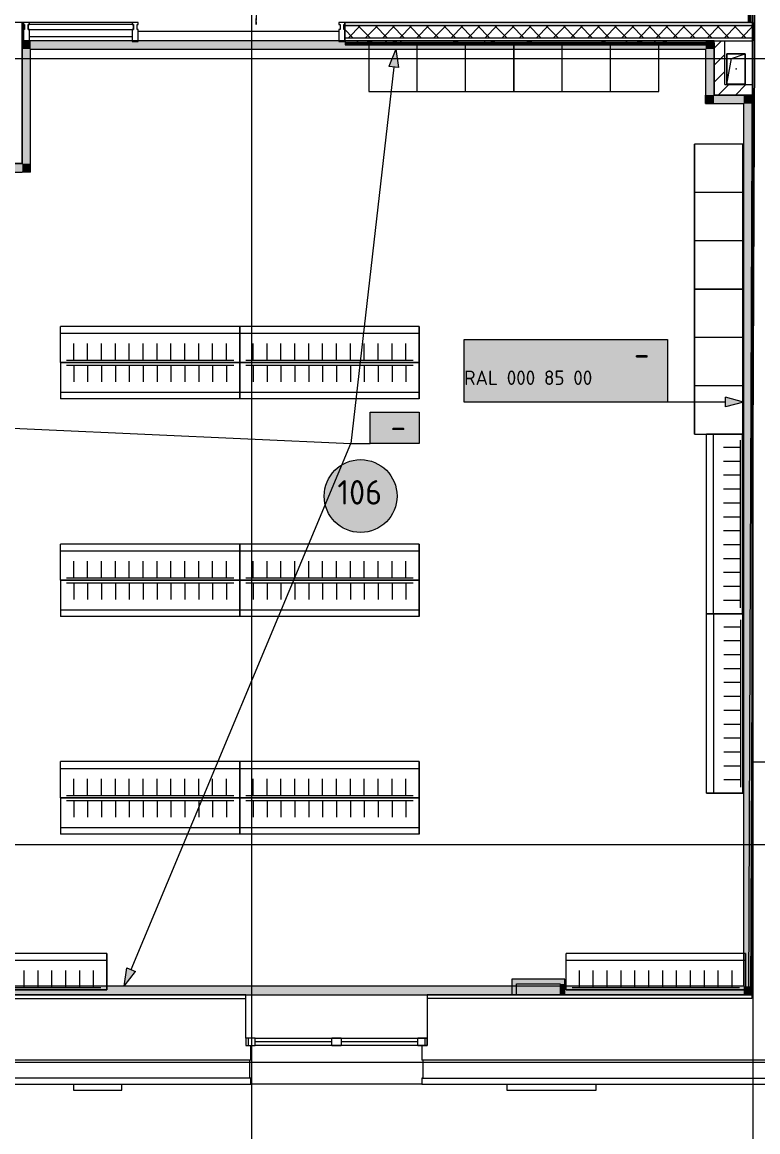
# Model space of a CAD drawing. Header units: millimetres. Extents: x -546 to 1681, y -650 to 1730.
# Drawn here: x 314.7 to 375.6, y 282.1 to 373.9 of the extents above; entities that cross this region are included whole.
import ezdxf

# ---------------------------------------------------------------- set-up
doc = ezdxf.new("R2010")
doc.units = ezdxf.units.MM

msp = doc.modelspace()

# ---------------------------------------------------------------- hatches: boundary and pattern name
h = msp.add_hatch(color=7)
h.dxf.hatch_style = 2
h.paths.add_polyline_path([(314.672, 373.841), (314.776, 373.841), (314.776, 373.591), (314.672, 373.591)])
h = msp.add_hatch(color=7)
h.dxf.hatch_style = 2
h.paths.add_polyline_path([(341.377, 373.591), (341.377, 373.841), (375.102, 373.841), (375.101, 373.592)])
at = {"true_color": 0xf1d696}
h = msp.add_hatch(color=41, dxfattribs=at)
h.dxf.hatch_style = 2
h.paths.add_polyline_path([(315.372, 371.641), (314.672, 371.641), (314.672, 372.341)])
h = msp.add_hatch(color=41, dxfattribs=at)
h.dxf.hatch_style = 2
h.paths.add_polyline_path([(315.372, 372.341), (315.372, 371.641), (314.672, 372.341)])
h = msp.add_hatch(color=41, dxfattribs=at)
h.dxf.hatch_style = 2
h.paths.add_polyline_path([(315.372, 371.641), (315.372, 372.341), (371.228, 372.341), (371.228, 371.641)])
h = msp.add_hatch(color=7)
h.dxf.hatch_style = 2
h.paths.add_polyline_path([(343.301, 372.339), (343.237, 372.313), (343.211, 372.249), (343.237, 372.186), (343.301, 372.159), (343.364, 372.186), (343.391, 372.249), (343.364, 372.313)])
h = msp.add_hatch(color=7)
h.dxf.hatch_style = 2
h.paths.add_polyline_path([(344.776, 372.373), (344.712, 372.347), (344.686, 372.283), (344.712, 372.22), (344.776, 372.193), (344.839, 372.22), (344.866, 372.283), (344.839, 372.347)])
h = msp.add_hatch(color=7)
h.dxf.hatch_style = 2
h.paths.add_polyline_path([(344.776, 372.373), (344.712, 372.347), (344.686, 372.283), (344.712, 372.22), (344.776, 372.193), (344.839, 372.22), (344.866, 372.283), (344.839, 372.347)])
h = msp.add_hatch(color=7)
h.dxf.hatch_style = 2
h.paths.add_polyline_path([(345.924, 372.148), (345.977, 372.105), (346.046, 372.112), (346.089, 372.166), (346.082, 372.234), (346.076, 372.245), (346.022, 372.289), (345.953, 372.281), (345.91, 372.228), (345.918, 372.159)])
h = msp.add_hatch(color=7)
h.dxf.hatch_style = 2
h.paths.add_polyline_path([(350.413, 372.339), (350.349, 372.313), (350.323, 372.249), (350.349, 372.186), (350.413, 372.159), (350.476, 372.186), (350.503, 372.249), (350.476, 372.313)])
h = msp.add_hatch(color=7)
h.dxf.hatch_style = 2
h.paths.add_polyline_path([(350.413, 372.339), (350.349, 372.313), (350.323, 372.249), (350.349, 372.186), (350.413, 372.159), (350.476, 372.186), (350.503, 372.249), (350.476, 372.313)])
h = msp.add_hatch(color=7)
h.dxf.hatch_style = 2
h.paths.add_polyline_path([(356.509, 372.339), (356.445, 372.313), (356.419, 372.249), (356.445, 372.186), (356.509, 372.159), (356.572, 372.186), (356.599, 372.249), (356.572, 372.313)])
h = msp.add_hatch(color=7)
h.dxf.hatch_style = 2
h.paths.add_polyline_path([(365.653, 372.339), (365.589, 372.313), (365.563, 372.249), (365.589, 372.186), (365.653, 372.159), (365.716, 372.186), (365.743, 372.249), (365.716, 372.313)])
h = msp.add_hatch(color=41, dxfattribs=at)
h.dxf.hatch_style = 2
h.paths.add_polyline_path([(371.228, 371.641), (371.228, 372.341), (371.928, 372.341)])
h = msp.add_hatch(color=41, dxfattribs=at)
h.dxf.hatch_style = 2
h.paths.add_polyline_path([(371.228, 371.641), (371.928, 372.341), (371.928, 371.641)])
h = msp.add_hatch(color=41, dxfattribs=at)
h.dxf.hatch_style = 2
h.paths.add_polyline_path([(315.372, 362.171), (314.672, 362.171), (314.672, 371.641), (315.372, 371.641)])
at = {"true_color": 0x0077b0}
h = msp.add_hatch(color=144, dxfattribs=at)
h.dxf.hatch_style = 2
h.paths.add_polyline_path([(345.583, 371.641), (345.812, 370.113), (345.017, 370.203)])
at = {"true_color": 0xf1d696}
h = msp.add_hatch(color=41, dxfattribs=at)
h.dxf.hatch_style = 2
h.paths.add_polyline_path([(371.228, 371.641), (371.928, 371.641), (371.928, 367.841), (371.228, 367.841)])
h = msp.add_hatch(color=41, dxfattribs=at)
h.dxf.hatch_style = 2
h.paths.add_polyline_path([(371.928, 367.841), (371.228, 367.141), (371.228, 367.841)])
h = msp.add_hatch(color=41, dxfattribs=at)
h.dxf.hatch_style = 2
h.paths.add_polyline_path([(371.928, 367.841), (371.928, 367.141), (371.228, 367.141)])
h = msp.add_hatch(color=41, dxfattribs=at)
h.dxf.hatch_style = 2
h.paths.add_polyline_path([(371.928, 367.141), (371.928, 367.841), (374.378, 367.841), (374.378, 367.141)])
at = {"true_color": 0xaaaaaa}
h = msp.add_hatch(color=253, dxfattribs=at)
h.dxf.hatch_style = 2
h.paths.add_polyline_path([(374.378, 367.141), (374.378, 367.841), (375.078, 367.841)])
h = msp.add_hatch(color=253, dxfattribs=at)
h.dxf.hatch_style = 2
h.paths.add_polyline_path([(374.378, 367.141), (375.078, 367.841), (375.078, 367.141)])
h = msp.add_hatch(color=253, dxfattribs=at)
h.dxf.hatch_style = 2
h.paths.add_polyline_path([(374.378, 367.141), (375.078, 367.141), (375.078, 294.132), (374.378, 294.132)])
at = {"true_color": 0xf1d696}
h = msp.add_hatch(color=41, dxfattribs=at)
h.dxf.hatch_style = 2
h.paths.add_polyline_path([(306.146, 361.472), (306.142, 362.172), (314.672, 362.171), (314.672, 361.471)])
h = msp.add_hatch(color=41, dxfattribs=at)
h.dxf.hatch_style = 2
h.paths.add_polyline_path([(314.672, 362.171), (315.372, 361.471), (314.672, 361.471)])
h = msp.add_hatch(color=41, dxfattribs=at)
h.dxf.hatch_style = 2
h.paths.add_polyline_path([(315.372, 362.171), (315.372, 361.471), (314.672, 362.171)])
at = {"true_color": 0xffffff}
h = msp.add_hatch(color=7, dxfattribs=at)
h.dxf.hatch_style = 2
h.paths.add_polyline_path([(351.247, 347.628), (368.069, 347.628), (368.069, 342.452), (351.247, 342.452)])
at = {"true_color": 0x0077b0}
h = msp.add_hatch(color=144, dxfattribs=at)
h.paths.add_polyline_path([(364.833, 346.234), (364.833, 347.041), (364.804, 347.197), (364.715, 347.328), (364.586, 347.415), (364.43, 347.444), (364.273, 347.415), (364.142, 347.328), (364.055, 347.197), (364.026, 347.041), (364.026, 346.234), (364.055, 346.077), (364.142, 345.949), (364.273, 345.86), (364.43, 345.83), (364.586, 345.86), (364.715, 345.949), (364.804, 346.077)])
h.paths.add_polyline_path([(365.034, 346.234), (365.023, 346.113), (364.989, 346.001), (364.934, 345.898), (364.856, 345.804), (364.764, 345.727), (364.662, 345.672), (364.551, 345.64), (364.43, 345.629), (364.308, 345.64), (364.196, 345.672), (364.094, 345.727), (364.001, 345.804), (363.923, 345.898), (363.868, 346.001), (363.835, 346.113), (363.824, 346.234), (363.824, 347.041), (363.835, 347.162), (363.868, 347.274), (363.923, 347.376), (364.001, 347.469), (364.094, 347.547), (364.196, 347.603), (364.308, 347.636), (364.43, 347.647), (364.551, 347.636), (364.663, 347.603), (364.766, 347.548), (364.859, 347.472), (364.935, 347.379), (364.99, 347.275), (365.023, 347.163), (365.034, 347.041)])
h = msp.add_hatch(color=144, dxfattribs=at)
h.dxf.hatch_style = 2
h.paths.add_polyline_path([(367.646, 347.45), (367.062, 347.45), (367.062, 347.337), (367.037, 347.263), (366.966, 347.238), (366.887, 347.263), (366.861, 347.34), (366.864, 347.552), (366.89, 347.628), (366.966, 347.653), (367.773, 347.653), (367.847, 347.628), (367.875, 347.554), (367.869, 347.529), (367.466, 345.711), (367.433, 345.653), (367.369, 345.632), (367.293, 345.658), (367.268, 345.734), (367.268, 345.756)])
h = msp.add_hatch(color=144, dxfattribs=at)
h.dxf.hatch_style = 2
h.paths.add_polyline_path([(366.347, 346.132), (365.54, 346.132), (365.464, 346.157), (365.439, 346.234), (365.464, 346.31), (365.54, 346.335), (366.347, 346.335), (366.423, 346.31), (366.448, 346.234), (366.423, 346.157)])
h = msp.add_hatch(color=144, dxfattribs=at)
h.dxf.hatch_style = 2
h.paths.add_polyline_path([(374.378, 342.434), (372.882, 342.047), (372.889, 342.846)])
at = {"true_color": 0xffffff}
h = msp.add_hatch(color=7, dxfattribs=at)
h.dxf.hatch_style = 2
h.paths.add_polyline_path([(343.475, 341.627), (347.515, 341.627), (347.515, 339.039), (343.475, 339.039)])
h = msp.add_hatch(color=7, dxfattribs=at)
h.dxf.hatch_style = 2
h.paths.add_polyline_path([(343.475, 341.627), (347.515, 341.627), (347.515, 339.039), (343.475, 339.039)])
h = msp.add_hatch(color=7, dxfattribs=at)
h.dxf.hatch_style = 2
h.paths.add_polyline_path([(343.475, 341.627), (347.515, 341.627), (347.515, 339.039), (343.475, 339.039)])
at = {"true_color": 0x0077b0}
h = msp.add_hatch(color=144, dxfattribs=at)
h.paths.add_polyline_path([(344.685, 340.233), (344.685, 341.04), (344.655, 341.196), (344.566, 341.328), (344.438, 341.414), (344.281, 341.443), (344.125, 341.414), (343.994, 341.328), (343.906, 341.196), (343.878, 341.04), (343.878, 340.233), (343.906, 340.076), (343.994, 339.948), (344.125, 339.859), (344.281, 339.829), (344.438, 339.859), (344.566, 339.948), (344.655, 340.076)])
h.paths.add_polyline_path([(344.885, 340.233), (344.874, 340.112), (344.841, 340), (344.785, 339.897), (344.707, 339.803), (344.616, 339.726), (344.514, 339.672), (344.402, 339.639), (344.281, 339.629), (344.16, 339.639), (344.048, 339.672), (343.946, 339.726), (343.852, 339.803), (343.775, 339.897), (343.719, 340), (343.686, 340.112), (343.675, 340.233), (343.675, 341.04), (343.686, 341.162), (343.719, 341.273), (343.775, 341.375), (343.852, 341.469), (343.946, 341.546), (344.048, 341.602), (344.16, 341.636), (344.281, 341.647), (344.402, 341.636), (344.514, 341.602), (344.617, 341.548), (344.711, 341.471), (344.787, 341.378), (344.841, 341.275), (344.874, 341.162), (344.885, 341.04)])
h = msp.add_hatch(color=144, dxfattribs=at)
h.paths.add_polyline_path([(344.685, 340.233), (344.685, 341.04), (344.655, 341.196), (344.566, 341.328), (344.438, 341.414), (344.281, 341.443), (344.125, 341.414), (343.994, 341.328), (343.906, 341.196), (343.878, 341.04), (343.878, 340.233), (343.906, 340.076), (343.994, 339.948), (344.125, 339.859), (344.281, 339.829), (344.438, 339.859), (344.566, 339.948), (344.655, 340.076)])
h.paths.add_polyline_path([(344.885, 340.233), (344.874, 340.112), (344.841, 340), (344.785, 339.897), (344.707, 339.803), (344.616, 339.726), (344.514, 339.672), (344.402, 339.639), (344.281, 339.629), (344.16, 339.639), (344.048, 339.672), (343.946, 339.726), (343.852, 339.803), (343.775, 339.897), (343.719, 340), (343.686, 340.112), (343.675, 340.233), (343.675, 341.04), (343.686, 341.162), (343.719, 341.273), (343.775, 341.375), (343.852, 341.469), (343.946, 341.546), (344.048, 341.602), (344.16, 341.636), (344.281, 341.647), (344.402, 341.636), (344.514, 341.602), (344.617, 341.548), (344.711, 341.471), (344.787, 341.378), (344.841, 341.275), (344.874, 341.162), (344.885, 341.04)])
h = msp.add_hatch(color=144, dxfattribs=at)
h.paths.add_polyline_path([(344.685, 340.233), (344.685, 341.04), (344.655, 341.196), (344.566, 341.328), (344.438, 341.414), (344.281, 341.443), (344.125, 341.414), (343.994, 341.328), (343.906, 341.196), (343.878, 341.04), (343.878, 340.233), (343.906, 340.076), (343.994, 339.948), (344.125, 339.859), (344.281, 339.829), (344.438, 339.859), (344.566, 339.948), (344.655, 340.076)])
h.paths.add_polyline_path([(344.885, 340.233), (344.874, 340.112), (344.841, 340), (344.785, 339.897), (344.707, 339.803), (344.616, 339.726), (344.514, 339.672), (344.402, 339.639), (344.281, 339.629), (344.16, 339.639), (344.048, 339.672), (343.946, 339.726), (343.852, 339.803), (343.775, 339.897), (343.719, 340), (343.686, 340.112), (343.675, 340.233), (343.675, 341.04), (343.686, 341.162), (343.719, 341.273), (343.775, 341.375), (343.852, 341.469), (343.946, 341.546), (344.048, 341.602), (344.16, 341.636), (344.281, 341.647), (344.402, 341.636), (344.514, 341.602), (344.617, 341.548), (344.711, 341.471), (344.787, 341.378), (344.841, 341.275), (344.874, 341.162), (344.885, 341.04)])
h = msp.add_hatch(color=144, dxfattribs=at)
h.dxf.hatch_style = 2
h.paths.add_polyline_path([(347.108, 341.302), (346.876, 341.071), (346.806, 341.04), (346.73, 341.065), (346.704, 341.141), (346.733, 341.212), (347.128, 341.607), (347.169, 341.636), (347.209, 341.647), (347.286, 341.621), (347.311, 341.545), (347.311, 339.727), (347.286, 339.653), (347.209, 339.629), (347.133, 339.653), (347.108, 339.727)])
h = msp.add_hatch(color=144, dxfattribs=at)
h.dxf.hatch_style = 2
h.paths.add_polyline_path([(347.108, 341.302), (346.876, 341.071), (346.806, 341.04), (346.73, 341.065), (346.704, 341.141), (346.733, 341.212), (347.128, 341.607), (347.169, 341.636), (347.209, 341.647), (347.286, 341.621), (347.311, 341.545), (347.311, 339.727), (347.286, 339.653), (347.209, 339.629), (347.133, 339.653), (347.108, 339.727)])
h = msp.add_hatch(color=144, dxfattribs=at)
h.dxf.hatch_style = 2
h.paths.add_polyline_path([(347.108, 341.302), (346.876, 341.071), (346.806, 341.04), (346.73, 341.065), (346.704, 341.141), (346.733, 341.212), (347.128, 341.607), (347.169, 341.636), (347.209, 341.647), (347.286, 341.621), (347.311, 341.545), (347.311, 339.727), (347.286, 339.653), (347.209, 339.629), (347.133, 339.653), (347.108, 339.727)])
h = msp.add_hatch(color=144, dxfattribs=at)
h.dxf.hatch_style = 2
h.paths.add_polyline_path([(346.198, 340.131), (345.391, 340.131), (345.315, 340.156), (345.29, 340.233), (345.315, 340.309), (345.391, 340.334), (346.198, 340.334), (346.275, 340.309), (346.3, 340.233), (346.275, 340.156)])
h = msp.add_hatch(color=144, dxfattribs=at)
h.dxf.hatch_style = 2
h.paths.add_polyline_path([(346.198, 340.131), (345.391, 340.131), (345.315, 340.156), (345.29, 340.233), (345.315, 340.309), (345.391, 340.334), (346.198, 340.334), (346.275, 340.309), (346.3, 340.233), (346.275, 340.156)])
h = msp.add_hatch(color=144, dxfattribs=at)
h.dxf.hatch_style = 2
h.paths.add_polyline_path([(346.198, 340.131), (345.391, 340.131), (345.315, 340.156), (345.29, 340.233), (345.315, 340.309), (345.391, 340.334), (346.198, 340.334), (346.275, 340.309), (346.3, 340.233), (346.275, 340.156)])
at = {"true_color": 0xffffff}
h = msp.add_hatch(color=7, dxfattribs=at)
edge = h.paths.add_edge_path()
edge.add_arc((342.68, 334.681), 3.012, 0, 360)
at = {"true_color": 0x0077b0}
h = msp.add_hatch(color=144, dxfattribs=at)
h.dxf.hatch_style = 2
h.paths.add_polyline_path([(323.117, 294.132), (323.323, 295.664), (324.061, 295.356)])
h = msp.add_hatch(color=7)
h.dxf.hatch_style = 2
h.paths.add_polyline_path([(355.191, 294.732), (355.591, 294.732), (355.591, 293.432), (355.191, 293.432)])
h = msp.add_hatch(color=7)
h.dxf.hatch_style = 2
h.paths.add_polyline_path([(355.591, 294.732), (359.591, 294.732), (359.591, 294.332), (355.591, 294.332)])
at = {"true_color": 0xf1d696}
h = msp.add_hatch(color=41, dxfattribs=at)
h.dxf.hatch_style = 2
h.paths.add_polyline_path([(374.378, 294.132), (374.378, 293.432), (306.469, 293.432), (306.466, 294.132)])
h = msp.add_hatch(color=7)
h.dxf.hatch_style = 2
h.paths.add_polyline_path([(359.191, 294.332), (359.591, 294.332), (359.591, 293.432), (359.191, 293.432)])
h = msp.add_hatch(color=41, dxfattribs=at)
h.dxf.hatch_style = 2
h.paths.add_polyline_path([(374.378, 294.132), (375.078, 294.132), (375.078, 293.432)])
h = msp.add_hatch(color=41, dxfattribs=at)
h.dxf.hatch_style = 2
h.paths.add_polyline_path([(374.378, 293.432), (374.378, 294.132), (375.078, 293.432)])

# ---------------------------------------------------------------- linework, layer by layer
at = {"color": 7, "lineweight": 0}
for points in [[(333.673, 197.821), (333.673, 730.152)], [(375.173, 197.821), (375.173, 501.492)], [(334.027, 373.671), (334.061, 374.362), (334.164, 375.032), (334.33, 375.679), (334.557, 376.299), (334.841, 376.889), (335.179, 377.445), (335.568, 377.965), (336.004, 378.444), (336.483, 378.88), (337.002, 379.269), (337.559, 379.607), (338.149, 379.891), (338.769, 380.118), (339.416, 380.284), (340.086, 380.387), (340.777, 380.421), (340.977, 380.418)], [(374.772, 378.828), (374.752, 373.841)], [(375.121, 378.478), (374.782, 293.433)], [(374.882, 378.718), (374.862, 373.841)], [(374.971, 378.628), (374.952, 373.841)], [(375.059, 312.704), (375.32, 378.29)], [(304.988, 373.871), (314.672, 373.871)], [(314.672, 373.841), (304.991, 373.841)], [(314.672, 373.871), (314.672, 373.841)], [(314.672, 362.171), (314.672, 373.841)], [(314.776, 373.841), (314.672, 373.841)], [(314.672, 373.591), (314.776, 373.591)], [(315.276, 373.841), (314.776, 373.841)], [(314.776, 373.841), (314.776, 373.671)], [(314.776, 372.341), (314.776, 373.841)], [(314.776, 373.671), (314.876, 373.671)], [(314.876, 373.671), (314.876, 373.271)], [(323.876, 373.671), (315.176, 373.671)], [(315.176, 373.671), (315.176, 373.271)], [(315.176, 373.671), (315.276, 373.671)], [(315.176, 373.271), (315.176, 373.671)], [(323.776, 373.841), (315.276, 373.841)], [(315.276, 373.671), (315.276, 373.841)], [(324.276, 373.841), (323.776, 373.841)], [(323.776, 373.841), (323.776, 373.671)], [(323.776, 373.671), (323.876, 373.671)], [(323.876, 373.271), (323.876, 373.671)], [(323.876, 373.671), (323.876, 373.271)], [(324.176, 373.271), (324.176, 373.671)], [(324.176, 373.671), (324.276, 373.671)], [(324.276, 373.671), (324.276, 373.841)], [(334.014, 374.178), (334.027, 373.671)], [(341.377, 373.841), (340.877, 373.841)], [(340.877, 373.841), (340.877, 373.671)], [(340.877, 373.671), (340.977, 373.671)], [(340.977, 373.671), (340.977, 373.271)], [(341.277, 373.271), (341.277, 373.671)], [(341.277, 373.671), (341.377, 373.671)], [(341.377, 373.671), (341.377, 373.841)], [(375.202, 373.841), (341.377, 373.841)], [(341.377, 373.841), (341.377, 372.341)], [(341.377, 373.591), (375.202, 373.591)], [(375.202, 372.341), (375.202, 373.841)], [(314.876, 373.271), (314.776, 373.271)], [(314.776, 373.271), (314.776, 372.271)], [(315.176, 373.271), (323.876, 373.271)], [(315.276, 373.271), (315.176, 373.271)], [(315.276, 372.271), (315.276, 373.271)], [(323.776, 372.671), (315.276, 372.671)], [(323.876, 373.271), (323.776, 373.271)], [(323.776, 373.271), (323.776, 372.271)], [(324.276, 373.271), (324.176, 373.271)], [(324.276, 372.271), (324.276, 373.271)], [(340.877, 373.091), (324.276, 373.091)], [(340.977, 373.271), (340.877, 373.271)], [(340.877, 373.271), (340.877, 372.271)], [(341.377, 373.271), (341.277, 373.271)], [(341.377, 372.271), (341.377, 373.271)], [(314.672, 372.591), (314.776, 372.591)], [(314.672, 372.341), (314.776, 372.341)], [(314.672, 372.341), (314.672, 371.641)], [(371.228, 372.341), (314.672, 372.341)], [(314.776, 372.271), (315.276, 372.271)], [(323.776, 372.271), (324.276, 372.271)], [(340.877, 372.271), (341.377, 372.271)], [(341.377, 372.591), (375.202, 372.591)], [(341.377, 372.341), (341.403, 372.341)], [(341.403, 372.341), (371.818, 372.341)], [(341.403, 372.341), (341.403, 371.991)], [(341.403, 372.191), (371.928, 372.191)], [(341.403, 372.101), (371.928, 372.101)], [(341.403, 371.991), (371.928, 371.991)], [(342.483, 372.191), (342.399, 372.338)], [(343.301, 372.249), (343.637, 372.249)], [(344.776, 372.283), (344.745, 372.338)], [(345.333, 372.249), (345.669, 372.249)], [(350.413, 372.249), (350.749, 372.249)], [(350.695, 372.191), (350.61, 372.339)], [(352.953, 372.29), (352.896, 372.191)], [(353.461, 372.249), (353.797, 372.249)], [(356.501, 372.339), (356.441, 372.236)], [(356.561, 372.191), (356.476, 372.339)], [(356.509, 372.249), (356.845, 372.249)], [(362.605, 372.249), (362.941, 372.249)], [(364.714, 372.341), (364.632, 372.199)], [(365.653, 372.249), (365.989, 372.249)], [(367.06, 372.341), (366.974, 372.191)], [(367.685, 372.249), (368.021, 372.249)], [(371.928, 372.341), (371.228, 372.341)], [(371.818, 372.341), (375.202, 372.341)], [(371.928, 372.166), (371.928, 372.341)], [(371.928, 367.841), (371.928, 372.341)], [(371.928, 372.166), (371.928, 368.711)], [(372.808, 368.711), (372.808, 372.341)], [(187.211, 370.871), (863.726, 370.871)], [(202.529, 370.871), (863.726, 370.871)], [(314.672, 371.641), (314.672, 362.171)], [(315.372, 371.641), (371.228, 371.641)], [(315.372, 361.471), (315.372, 371.641)], [(371.228, 371.641), (371.228, 367.841)], [(372.997, 368.756), (372.997, 371.256)], [(372.997, 371.256), (374.497, 371.256)], [(374.497, 371.256), (372.997, 371.256)], [(372.997, 371.256), (372.997, 368.756)], [(372.997, 368.756), (373.372, 370.881)], [(373.372, 370.881), (374.497, 371.256)], [(374.497, 371.256), (374.497, 368.756)], [(374.497, 368.756), (374.497, 371.256)], [(373.722, 370.006), (373.747, 370.031), (373.772, 370.006)], [(373.772, 370.006), (373.747, 369.981), (373.722, 370.006)], [(373.723, 370.012), (373.747, 370.031), (373.76, 370.028)], [(373.747, 369.981), (373.723, 369.999)], [(373.772, 370.006), (373.76, 369.984)], [(371.928, 367.841), (371.928, 368.711)], [(371.938, 368.711), (371.938, 367.831)], [(372.808, 368.711), (375.082, 368.71)], [(374.497, 368.756), (372.997, 368.756)], [(372.997, 368.756), (374.497, 368.756)], [(371.228, 367.141), (371.228, 367.841)], [(371.228, 367.141), (374.378, 367.141)], [(374.378, 367.841), (371.928, 367.841)], [(371.938, 367.831), (374.859, 367.831)], [(375.078, 367.841), (374.378, 367.841)], [(374.378, 367.141), (374.378, 294.132)], [(375.078, 367.841), (374.859, 367.841)], [(375.078, 294.132), (375.078, 367.841)], [(305.072, 362.171), (314.672, 362.171)], [(314.672, 362.171), (305.442, 362.172)], [(306.146, 361.472), (314.672, 361.471)], [(315.372, 361.471), (314.672, 361.471)], [(339.668, 334.681), (339.683, 334.989), (339.729, 335.288), (339.803, 335.577), (339.904, 335.853), (340.031, 336.117), (340.182, 336.365), (340.355, 336.597), (340.55, 336.811), (340.764, 337.005), (340.996, 337.179), (341.244, 337.33), (341.507, 337.457), (341.784, 337.558), (342.073, 337.632), (342.372, 337.678), (342.68, 337.693), (342.987, 337.678), (343.286, 337.632), (343.575, 337.558), (343.852, 337.457), (344.115, 337.33), (344.363, 337.179), (344.595, 337.005), (344.809, 336.811), (345.004, 336.597), (345.177, 336.365), (345.328, 336.117), (345.455, 335.853), (345.556, 335.577), (345.63, 335.288), (345.676, 334.989), (345.692, 334.681)], [(345.692, 334.681), (345.676, 334.373), (345.63, 334.074), (345.556, 333.786), (345.455, 333.509), (345.328, 333.246), (345.177, 332.997), (345.004, 332.766), (344.809, 332.552), (344.595, 332.357), (344.363, 332.184), (344.115, 332.033), (343.852, 331.906), (343.575, 331.805), (343.286, 331.73), (342.987, 331.685), (342.68, 331.669), (342.372, 331.685), (342.073, 331.73), (341.784, 331.805), (341.507, 331.906), (341.244, 332.033), (340.996, 332.184), (340.764, 332.357), (340.55, 332.552), (340.355, 332.766), (340.182, 332.997), (340.031, 333.246), (339.904, 333.509), (339.803, 333.786), (339.729, 334.074), (339.683, 334.373), (339.668, 334.681)], [(374.982, 293.433), (375.059, 312.704)], [(375.059, 312.704), (375.059, 293.132)], [(375.059, 312.704), (385.592, 312.704)], [(375.059, 312.704), (378.859, 312.688)], [(187.211, 305.871), (804.173, 305.871)], [(359.591, 294.732), (355.191, 294.732)], [(355.191, 294.732), (355.191, 293.415)], [(359.591, 293.432), (359.591, 294.732)], [(374.378, 294.132), (306.466, 294.132)], [(355.591, 294.332), (359.191, 294.332)], [(355.591, 293.415), (355.591, 294.332)], [(359.191, 294.332), (359.191, 293.432)], [(375.078, 293.432), (375.078, 294.132)], [(305.371, 293.132), (333.183, 293.132)], [(333.183, 293.432), (305.571, 293.432)], [(305.769, 293.432), (375.078, 293.432)], [(333.183, 293.132), (333.183, 293.432)], [(333.183, 293.432), (348.183, 293.432)], [(333.183, 289.832), (333.183, 293.132)], [(375.059, 293.432), (348.183, 293.432)], [(348.183, 293.432), (348.183, 293.132)], [(348.183, 293.132), (348.183, 289.832)], [(375.059, 293.132), (348.183, 293.132)], [(355.191, 293.415), (355.591, 293.415)], [(374.782, 293.433), (374.982, 293.433)], [(333.943, 289.832), (333.183, 289.832)], [(333.183, 289.832), (333.183, 289.232)], [(333.943, 289.832), (333.183, 289.832)], [(333.183, 289.832), (333.183, 289.232)], [(333.183, 289.232), (333.943, 289.232)], [(333.183, 289.232), (333.943, 289.232)], [(333.383, 289.832), (333.383, 289.232)], [(333.583, 288.032), (333.583, 289.232)], [(333.943, 289.232), (333.943, 289.832)], [(333.943, 289.832), (340.303, 289.832)], [(340.303, 289.532), (333.943, 289.532)], [(340.303, 289.232), (333.943, 289.232)], [(340.303, 289.232), (340.303, 289.832)], [(340.303, 289.832), (341.063, 289.832)], [(341.063, 289.832), (340.303, 289.832)], [(341.063, 289.232), (340.303, 289.232)], [(340.303, 289.232), (341.063, 289.232)], [(341.063, 289.832), (341.063, 289.232)], [(341.063, 289.832), (347.423, 289.832)], [(347.423, 289.532), (341.063, 289.532)], [(347.423, 289.232), (341.063, 289.232)], [(347.423, 289.232), (347.423, 289.832)], [(347.423, 289.832), (348.183, 289.832)], [(348.183, 289.832), (347.423, 289.832)], [(348.183, 289.232), (347.423, 289.232)], [(347.423, 289.232), (348.183, 289.232)], [(347.733, 289.232), (347.733, 288.032)], [(347.983, 289.832), (347.983, 289.232)], [(348.183, 289.832), (348.183, 289.232)], [(348.183, 289.232), (348.183, 289.832)], [(187.211, 287.871), (807.358, 287.871)], [(333.583, 288.032), (300.295, 288.032)], [(333.523, 286.532), (333.523, 288.032)], [(380.159, 288.032), (347.733, 288.032)], [(347.823, 288.032), (347.823, 286.532)], [(333.523, 286.532), (298.802, 286.532)], [(333.583, 286.532), (333.523, 286.532)], [(333.583, 286.032), (333.583, 286.532)], [(347.823, 286.532), (347.733, 286.532)], [(347.733, 286.532), (347.733, 286.032)], [(347.823, 286.532), (380.159, 286.532)], [(298.104, 286.032), (333.583, 286.032)], [(318.907, 286.032), (318.907, 285.532)], [(318.907, 285.532), (322.907, 285.532)], [(322.907, 285.532), (322.907, 286.032)], [(347.733, 286.032), (333.583, 286.032)], [(347.733, 286.032), (382.159, 286.032)], [(354.769, 286.032), (354.769, 285.532)], [(354.769, 285.532), (362.181, 285.532)], [(362.181, 285.532), (362.181, 286.032)]]:
    msp.add_lwpolyline(points, dxfattribs=at)
at = {"color": 250, "lineweight": 0, "true_color": 0x1d1d1d}
for points in [[(341.678, 372.591), (342.678, 373.591)], [(343.458, 372.591), (342.458, 373.591)], [(343.093, 372.591), (344.093, 373.591)], [(344.872, 372.591), (343.872, 373.591)], [(344.507, 372.591), (345.507, 373.591)], [(346.286, 372.591), (345.286, 373.591)], [(345.921, 372.591), (346.921, 373.591)], [(347.701, 372.591), (346.701, 373.591)], [(347.335, 372.591), (348.335, 373.591)], [(349.115, 372.591), (348.115, 373.591)], [(348.749, 372.591), (349.749, 373.591)], [(350.529, 372.591), (349.529, 373.591)], [(350.164, 372.591), (351.164, 373.591)], [(351.943, 372.591), (350.943, 373.591)], [(351.578, 372.591), (352.578, 373.591)], [(353.357, 372.591), (352.357, 373.591)], [(352.992, 372.591), (353.992, 373.591)], [(354.772, 372.591), (353.772, 373.591)], [(354.406, 372.591), (355.406, 373.591)], [(356.186, 372.591), (355.186, 373.591)], [(355.82, 372.591), (356.82, 373.591)], [(357.6, 372.591), (356.6, 373.591)], [(357.235, 372.591), (358.235, 373.591)], [(359.014, 372.591), (358.014, 373.591)], [(358.649, 372.591), (359.649, 373.591)], [(360.428, 372.591), (359.428, 373.591)], [(360.063, 372.591), (361.063, 373.591)], [(361.843, 372.591), (360.843, 373.591)], [(361.477, 372.591), (362.477, 373.591)], [(363.257, 372.591), (362.257, 373.591)], [(362.891, 372.591), (363.891, 373.591)], [(364.671, 372.591), (363.671, 373.591)], [(364.306, 372.591), (365.306, 373.591)], [(366.085, 372.591), (365.085, 373.591)], [(365.72, 372.591), (366.72, 373.591)], [(367.5, 372.591), (366.5, 373.591)], [(367.134, 372.591), (368.134, 373.591)], [(368.914, 372.591), (367.914, 373.591)], [(368.548, 372.591), (369.548, 373.591)], [(370.328, 372.591), (369.328, 373.591)], [(369.963, 372.591), (370.963, 373.591)], [(371.742, 372.591), (370.742, 373.591)], [(371.377, 372.591), (372.377, 373.591)], [(373.156, 372.591), (372.156, 373.591)], [(372.791, 372.591), (373.791, 373.591)], [(374.571, 372.591), (373.571, 373.591)], [(374.205, 372.591), (375.202, 373.588)], [(375.202, 373.374), (374.985, 373.591)], [(314.776, 372.989), (314.672, 373.092)], [(342.044, 372.591), (341.377, 373.259)]]:
    msp.add_lwpolyline(points, dxfattribs=at)
at = {"color": 253, "lineweight": 0, "true_color": 0x999999}
for points in [[(343.351, 372.152), (355.351, 372.152)], [(355.351, 372.152), (343.351, 372.152)], [(343.351, 372.152), (343.351, 368.152)], [(347.351, 368.152), (347.351, 372.152)], [(351.351, 368.152), (351.351, 372.152)], [(355.351, 368.152), (355.351, 372.152)], [(355.351, 372.152), (367.351, 372.152)], [(367.351, 372.152), (355.351, 372.152)], [(355.351, 372.152), (355.351, 368.152)], [(359.351, 368.152), (359.351, 372.152)], [(363.351, 368.152), (363.351, 372.152)], [(367.351, 368.152), (367.351, 372.152)], [(343.351, 368.152), (353.351, 368.152)], [(343.351, 368.152), (355.351, 368.152)], [(343.351, 368.152), (347.351, 368.152)], [(355.351, 368.152), (365.351, 368.152)], [(355.351, 368.152), (367.351, 368.152)], [(355.351, 368.152), (359.351, 368.152)], [(370.3, 351.796), (370.3, 363.796)], [(370.3, 363.796), (370.3, 351.796)], [(374.3, 363.796), (370.3, 363.796)], [(374.3, 351.796), (374.3, 363.796)], [(374.3, 351.796), (374.3, 361.796)], [(374.3, 359.796), (370.3, 359.796)], [(374.3, 355.796), (370.3, 355.796)], [(374.3, 351.796), (374.3, 355.796)], [(370.3, 351.796), (374.3, 351.796)], [(370.3, 339.796), (370.3, 351.796)], [(370.3, 351.796), (370.3, 339.796)], [(374.3, 351.796), (370.3, 351.796)], [(374.3, 339.796), (374.3, 351.796)], [(374.3, 339.796), (374.3, 349.796)], [(332.684, 348.713), (317.833, 348.713)], [(317.833, 345.713), (317.833, 348.713)], [(317.833, 348.153), (332.684, 348.153)], [(332.684, 345.713), (332.684, 348.713)], [(332.684, 348.713), (332.684, 345.713)], [(347.534, 348.713), (332.684, 348.713)], [(332.684, 345.713), (332.684, 348.713)], [(332.684, 348.153), (347.534, 348.153)], [(347.534, 345.713), (347.534, 348.713)], [(347.534, 348.713), (347.534, 345.713)], [(318.933, 345.913), (318.933, 347.299)], [(320.083, 345.913), (320.083, 347.299)], [(321.233, 345.913), (321.233, 347.299)], [(322.383, 345.913), (322.383, 347.299)], [(323.533, 345.913), (323.533, 347.299)], [(324.683, 345.913), (324.683, 347.299)], [(325.833, 345.913), (325.833, 347.299)], [(326.983, 345.913), (326.983, 347.299)], [(328.134, 345.913), (328.134, 347.299)], [(329.284, 345.913), (329.284, 347.299)], [(330.434, 345.913), (330.434, 347.299)], [(331.584, 345.913), (331.584, 347.299)], [(333.784, 345.913), (333.784, 347.299)], [(334.934, 345.913), (334.934, 347.299)], [(336.084, 345.913), (336.084, 347.299)], [(337.234, 345.913), (337.234, 347.299)], [(338.384, 345.913), (338.384, 347.299)], [(339.534, 345.913), (339.534, 347.299)], [(340.684, 345.913), (340.684, 347.299)], [(341.834, 345.913), (341.834, 347.299)], [(342.984, 345.913), (342.984, 347.299)], [(344.134, 345.913), (344.134, 347.299)], [(345.284, 345.913), (345.284, 347.299)], [(346.434, 345.913), (346.434, 347.299)], [(374.3, 347.796), (370.3, 347.796)], [(332.684, 345.713), (317.833, 345.713)], [(332.684, 345.713), (317.833, 345.713)], [(317.833, 345.713), (332.684, 345.713)], [(317.833, 345.713), (332.684, 345.713)], [(317.833, 345.713), (317.833, 342.713)], [(318.333, 345.913), (332.184, 345.913)], [(318.333, 345.513), (332.184, 345.513)], [(318.933, 345.513), (318.933, 344.127)], [(320.083, 345.513), (320.083, 344.127)], [(321.233, 345.513), (321.233, 344.127)], [(322.383, 345.513), (322.383, 344.127)], [(323.533, 345.513), (323.533, 344.127)], [(324.683, 345.513), (324.683, 344.127)], [(325.833, 345.513), (325.833, 344.127)], [(326.983, 345.513), (326.983, 344.127)], [(328.134, 345.513), (328.134, 344.127)], [(329.284, 345.513), (329.284, 344.127)], [(330.434, 345.513), (330.434, 344.127)], [(331.584, 345.513), (331.584, 344.127)], [(332.684, 345.713), (332.684, 342.713)], [(332.684, 342.713), (332.684, 345.713)], [(347.534, 345.713), (332.684, 345.713)], [(347.534, 345.713), (332.684, 345.713)], [(332.684, 345.713), (347.534, 345.713)], [(332.684, 345.713), (347.534, 345.713)], [(332.684, 345.713), (332.684, 342.713)], [(333.184, 345.913), (347.034, 345.913)], [(333.184, 345.513), (347.034, 345.513)], [(333.784, 345.513), (333.784, 344.127)], [(334.934, 345.513), (334.934, 344.127)], [(336.084, 345.513), (336.084, 344.127)], [(337.234, 345.513), (337.234, 344.127)], [(338.384, 345.513), (338.384, 344.127)], [(339.534, 345.513), (339.534, 344.127)], [(340.684, 345.513), (340.684, 344.127)], [(341.834, 345.513), (341.834, 344.127)], [(342.984, 345.513), (342.984, 344.127)], [(344.134, 345.513), (344.134, 344.127)], [(345.284, 345.513), (345.284, 344.127)], [(346.434, 345.513), (346.434, 344.127)], [(347.534, 345.713), (347.534, 342.713)], [(347.534, 342.713), (347.534, 345.713)], [(317.833, 343.273), (332.684, 343.273)], [(332.684, 343.273), (347.534, 343.273)], [(374.3, 343.796), (370.3, 343.796)], [(374.3, 339.796), (374.3, 343.796)], [(332.684, 342.713), (317.833, 342.713)], [(347.534, 342.713), (332.684, 342.713)], [(370.3, 339.796), (374.3, 339.796)], [(371.295, 324.946), (371.295, 339.796)], [(374.295, 339.796), (371.295, 339.796)], [(371.855, 339.796), (371.855, 324.946)], [(374.295, 324.946), (374.295, 339.796)], [(374.295, 324.946), (374.295, 339.796)], [(374.295, 339.796), (374.295, 324.946)], [(374.295, 339.796), (374.295, 324.946)], [(374.095, 338.696), (372.709, 338.696)], [(374.095, 339.296), (374.095, 325.446)], [(374.095, 337.546), (372.709, 337.546)], [(374.095, 336.396), (372.709, 336.396)], [(374.095, 335.246), (372.709, 335.246)], [(374.095, 334.096), (372.709, 334.096)], [(374.095, 332.946), (372.709, 332.946)], [(374.095, 331.796), (372.709, 331.796)], [(332.684, 330.713), (317.833, 330.713)], [(317.833, 327.713), (317.833, 330.713)], [(332.684, 327.713), (332.684, 330.713)], [(332.684, 330.713), (332.684, 327.713)], [(347.534, 330.713), (332.684, 330.713)], [(332.684, 327.713), (332.684, 330.713)], [(347.534, 327.713), (347.534, 330.713)], [(347.534, 330.713), (347.534, 327.713)], [(374.095, 330.646), (372.709, 330.646)], [(317.833, 330.153), (332.684, 330.153)], [(332.684, 330.153), (347.534, 330.153)], [(374.095, 329.496), (372.709, 329.496)], [(318.933, 327.913), (318.933, 329.299)], [(320.083, 327.913), (320.083, 329.299)], [(321.233, 327.913), (321.233, 329.299)], [(322.383, 327.913), (322.383, 329.299)], [(323.533, 327.913), (323.533, 329.299)], [(324.683, 327.913), (324.683, 329.299)], [(325.833, 327.913), (325.833, 329.299)], [(326.983, 327.913), (326.983, 329.299)], [(328.134, 327.913), (328.134, 329.299)], [(329.284, 327.913), (329.284, 329.299)], [(330.434, 327.913), (330.434, 329.299)], [(331.584, 327.913), (331.584, 329.299)], [(333.784, 327.913), (333.784, 329.299)], [(334.934, 327.913), (334.934, 329.299)], [(336.084, 327.913), (336.084, 329.299)], [(337.234, 327.913), (337.234, 329.299)], [(338.384, 327.913), (338.384, 329.299)], [(339.534, 327.913), (339.534, 329.299)], [(340.684, 327.913), (340.684, 329.299)], [(341.834, 327.913), (341.834, 329.299)], [(342.984, 327.913), (342.984, 329.299)], [(344.134, 327.913), (344.134, 329.299)], [(345.284, 327.913), (345.284, 329.299)], [(346.434, 327.913), (346.434, 329.299)], [(332.684, 327.713), (317.833, 327.713)], [(332.684, 327.713), (317.833, 327.713)], [(317.833, 327.713), (332.684, 327.713)], [(317.833, 327.713), (332.684, 327.713)], [(317.833, 327.713), (317.833, 324.713)], [(318.333, 327.913), (332.184, 327.913)], [(332.684, 327.713), (332.684, 324.713)], [(332.684, 324.713), (332.684, 327.713)], [(347.534, 327.713), (332.684, 327.713)], [(347.534, 327.713), (332.684, 327.713)], [(332.684, 327.713), (347.534, 327.713)], [(332.684, 327.713), (347.534, 327.713)], [(332.684, 327.713), (332.684, 324.713)], [(333.184, 327.913), (347.034, 327.913)], [(347.534, 327.713), (347.534, 324.713)], [(347.534, 324.713), (347.534, 327.713)], [(374.095, 328.346), (372.709, 328.346)], [(318.333, 327.513), (332.184, 327.513)], [(318.933, 327.513), (318.933, 326.127)], [(320.083, 327.513), (320.083, 326.127)], [(321.233, 327.513), (321.233, 326.127)], [(322.383, 327.513), (322.383, 326.127)], [(323.533, 327.513), (323.533, 326.127)], [(324.683, 327.513), (324.683, 326.127)], [(325.833, 327.513), (325.833, 326.127)], [(326.983, 327.513), (326.983, 326.127)], [(328.134, 327.513), (328.134, 326.127)], [(329.284, 327.513), (329.284, 326.127)], [(330.434, 327.513), (330.434, 326.127)], [(331.584, 327.513), (331.584, 326.127)], [(333.184, 327.513), (347.034, 327.513)], [(333.784, 327.513), (333.784, 326.127)], [(334.934, 327.513), (334.934, 326.127)], [(336.084, 327.513), (336.084, 326.127)], [(337.234, 327.513), (337.234, 326.127)], [(338.384, 327.513), (338.384, 326.127)], [(339.534, 327.513), (339.534, 326.127)], [(340.684, 327.513), (340.684, 326.127)], [(341.834, 327.513), (341.834, 326.127)], [(342.984, 327.513), (342.984, 326.127)], [(344.134, 327.513), (344.134, 326.127)], [(345.284, 327.513), (345.284, 326.127)], [(346.434, 327.513), (346.434, 326.127)], [(374.095, 327.196), (372.709, 327.196)], [(374.095, 326.046), (372.709, 326.046)], [(317.833, 325.273), (332.684, 325.273)], [(332.684, 325.273), (347.534, 325.273)], [(374.295, 324.946), (371.295, 324.946)], [(371.295, 324.946), (374.295, 324.946)], [(371.315, 310.096), (371.315, 324.946)], [(374.315, 324.946), (371.315, 324.946)], [(371.875, 324.946), (371.875, 310.096)], [(374.315, 310.096), (374.315, 324.946)], [(374.315, 310.096), (374.315, 324.946)], [(374.315, 324.946), (374.315, 310.096)], [(374.315, 324.946), (374.315, 310.096)], [(332.684, 324.713), (317.833, 324.713)], [(347.534, 324.713), (332.684, 324.713)], [(374.115, 324.446), (374.115, 310.596)], [(374.115, 323.846), (372.729, 323.846)], [(374.115, 322.696), (372.729, 322.696)], [(374.115, 321.546), (372.729, 321.546)], [(374.115, 320.396), (372.729, 320.396)], [(374.115, 319.246), (372.729, 319.246)], [(374.115, 318.096), (372.729, 318.096)], [(374.115, 316.946), (372.729, 316.946)], [(374.115, 315.796), (372.729, 315.796)], [(374.115, 314.646), (372.729, 314.646)], [(374.115, 313.496), (372.729, 313.496)], [(332.684, 312.713), (317.833, 312.713)], [(317.833, 309.713), (317.833, 312.713)], [(317.833, 312.153), (332.684, 312.153)], [(332.684, 309.713), (332.684, 312.713)], [(332.684, 312.713), (332.684, 309.713)], [(347.534, 312.713), (332.684, 312.713)], [(332.684, 309.713), (332.684, 312.713)], [(332.684, 312.153), (347.534, 312.153)], [(347.534, 309.713), (347.534, 312.713)], [(347.534, 312.713), (347.534, 309.713)], [(374.115, 312.346), (372.729, 312.346)], [(318.933, 309.913), (318.933, 311.299)], [(320.083, 309.913), (320.083, 311.299)], [(321.233, 309.913), (321.233, 311.299)], [(322.383, 309.913), (322.383, 311.299)], [(323.533, 309.913), (323.533, 311.299)], [(324.683, 309.913), (324.683, 311.299)], [(325.833, 309.913), (325.833, 311.299)], [(326.983, 309.913), (326.983, 311.299)], [(328.134, 309.913), (328.134, 311.299)], [(329.284, 309.913), (329.284, 311.299)], [(330.434, 309.913), (330.434, 311.299)], [(331.584, 309.913), (331.584, 311.299)], [(333.784, 309.913), (333.784, 311.299)], [(334.934, 309.913), (334.934, 311.299)], [(336.084, 309.913), (336.084, 311.299)], [(337.234, 309.913), (337.234, 311.299)], [(338.384, 309.913), (338.384, 311.299)], [(339.534, 309.913), (339.534, 311.299)], [(340.684, 309.913), (340.684, 311.299)], [(341.834, 309.913), (341.834, 311.299)], [(342.984, 309.913), (342.984, 311.299)], [(344.134, 309.913), (344.134, 311.299)], [(345.284, 309.913), (345.284, 311.299)], [(346.434, 309.913), (346.434, 311.299)], [(374.115, 311.196), (372.729, 311.196)], [(332.684, 309.713), (317.833, 309.713)], [(332.684, 309.713), (317.833, 309.713)], [(317.833, 309.713), (332.684, 309.713)], [(317.833, 309.713), (332.684, 309.713)], [(317.833, 309.713), (317.833, 306.713)], [(318.333, 309.913), (332.184, 309.913)], [(318.333, 309.513), (332.184, 309.513)], [(318.933, 309.513), (318.933, 308.127)], [(320.083, 309.513), (320.083, 308.127)], [(321.233, 309.513), (321.233, 308.127)], [(322.383, 309.513), (322.383, 308.127)], [(323.533, 309.513), (323.533, 308.127)], [(324.683, 309.513), (324.683, 308.127)], [(325.833, 309.513), (325.833, 308.127)], [(326.983, 309.513), (326.983, 308.127)], [(328.134, 309.513), (328.134, 308.127)], [(329.284, 309.513), (329.284, 308.127)], [(330.434, 309.513), (330.434, 308.127)], [(331.584, 309.513), (331.584, 308.127)], [(332.684, 309.713), (332.684, 306.713)], [(332.684, 306.713), (332.684, 309.713)], [(347.534, 309.713), (332.684, 309.713)], [(347.534, 309.713), (332.684, 309.713)], [(332.684, 309.713), (347.534, 309.713)], [(332.684, 309.713), (347.534, 309.713)], [(332.684, 309.713), (332.684, 306.713)], [(333.184, 309.913), (347.034, 309.913)], [(333.184, 309.513), (347.034, 309.513)], [(333.784, 309.513), (333.784, 308.127)], [(334.934, 309.513), (334.934, 308.127)], [(336.084, 309.513), (336.084, 308.127)], [(337.234, 309.513), (337.234, 308.127)], [(338.384, 309.513), (338.384, 308.127)], [(339.534, 309.513), (339.534, 308.127)], [(340.684, 309.513), (340.684, 308.127)], [(341.834, 309.513), (341.834, 308.127)], [(342.984, 309.513), (342.984, 308.127)], [(344.134, 309.513), (344.134, 308.127)], [(345.284, 309.513), (345.284, 308.127)], [(346.434, 309.513), (346.434, 308.127)], [(347.534, 309.713), (347.534, 306.713)], [(347.534, 306.713), (347.534, 309.713)], [(374.315, 310.096), (371.315, 310.096)], [(371.315, 310.096), (374.315, 310.096)], [(317.833, 307.273), (332.684, 307.273)], [(332.684, 306.713), (317.833, 306.713)], [(332.684, 307.273), (347.534, 307.273)], [(347.534, 306.713), (332.684, 306.713)], [(321.683, 296.843), (306.833, 296.843)], [(321.683, 293.843), (321.683, 296.843)], [(321.683, 296.843), (321.683, 293.843)], [(374.532, 296.843), (359.682, 296.843)], [(359.682, 293.843), (359.682, 296.843)], [(374.532, 293.843), (374.532, 296.843)], [(374.532, 296.843), (374.532, 293.843)], [(306.833, 296.283), (321.683, 296.283)], [(359.682, 296.283), (374.532, 296.283)], [(314.833, 294.043), (314.833, 295.429)], [(315.983, 294.043), (315.983, 295.429)], [(317.133, 294.043), (317.133, 295.429)], [(318.283, 294.043), (318.283, 295.429)], [(319.433, 294.043), (319.433, 295.429)], [(320.583, 294.043), (320.583, 295.429)], [(360.782, 294.043), (360.782, 295.429)], [(361.932, 294.043), (361.932, 295.429)], [(363.082, 294.043), (363.082, 295.429)], [(364.232, 294.043), (364.232, 295.429)], [(365.382, 294.043), (365.382, 295.429)], [(366.532, 294.043), (366.532, 295.429)], [(367.682, 294.043), (367.682, 295.429)], [(368.832, 294.043), (368.832, 295.429)], [(369.982, 294.043), (369.982, 295.429)], [(371.132, 294.043), (371.132, 295.429)], [(372.282, 294.043), (372.282, 295.429)], [(373.432, 294.043), (373.432, 295.429)], [(321.683, 293.843), (306.833, 293.843)], [(321.683, 293.843), (306.833, 293.843)], [(306.833, 293.843), (321.683, 293.843)], [(306.833, 293.843), (321.683, 293.843)], [(307.333, 294.043), (321.183, 294.043)], [(374.532, 293.843), (359.682, 293.843)], [(374.532, 293.843), (359.682, 293.843)], [(359.682, 293.843), (374.532, 293.843)], [(359.682, 293.843), (374.532, 293.843)], [(360.182, 294.043), (374.032, 294.043)]]:
    msp.add_lwpolyline(points, dxfattribs=at)
at = {"color": 250, "lineweight": 0, "true_color": 0x353535}
for points in [[(371.928, 371.728), (372.541, 372.341)], [(371.928, 370.314), (372.808, 371.194)], [(371.928, 368.9), (372.808, 369.78)], [(372.275, 367.832), (373.153, 368.711)], [(373.693, 367.836), (374.567, 368.711)]]:
    msp.add_lwpolyline(points, dxfattribs=at)
at = {"color": 144, "lineweight": 0, "true_color": 0x0077b0}
for points in [[(345.583, 371.641), (345.017, 370.203)], [(345.583, 371.641), (345.812, 370.113)], [(345.414, 370.158), (341.868, 339.039)], [(345.812, 370.113), (345.017, 370.203)], [(351.247, 347.628), (368.069, 347.628)], [(351.247, 342.452), (351.247, 347.628)], [(368.069, 347.628), (368.069, 342.452)], [(368.069, 342.452), (351.247, 342.452)], [(372.252, 342.452), (368.069, 342.452)], [(372.886, 342.446), (372.252, 342.452)], [(372.882, 342.047), (372.889, 342.846)], [(374.378, 342.434), (372.882, 342.047)], [(374.378, 342.434), (372.889, 342.846)], [(343.475, 341.627), (347.515, 341.627)], [(343.475, 339.039), (343.475, 341.627)], [(343.475, 341.627), (347.515, 341.627)], [(343.475, 339.039), (343.475, 341.627)], [(343.475, 341.627), (347.515, 341.627)], [(343.475, 339.039), (343.475, 341.627)], [(347.515, 341.627), (347.515, 339.039)], [(347.515, 341.627), (347.515, 339.039)], [(347.515, 341.627), (347.515, 339.039)], [(307.747, 340.579), (341.868, 339.039)], [(323.692, 295.51), (341.868, 339.039)], [(341.868, 339.039), (343.475, 339.039)], [(341.868, 339.039), (343.475, 339.039)], [(341.868, 339.039), (343.475, 339.039)], [(347.515, 339.039), (343.475, 339.039)], [(347.515, 339.039), (343.475, 339.039)], [(347.515, 339.039), (343.475, 339.039)], [(323.117, 294.132), (323.323, 295.664)], [(323.323, 295.664), (324.061, 295.356)], [(323.117, 294.132), (324.061, 295.356)]]:
    msp.add_lwpolyline(points, dxfattribs=at)

# ---------------------------------------------------------------- texts
at = {"color": 144, "true_color": 0x0077b0, "insert": (351.246, 345.067), "char_height": 1.2, "attachment_point": 1}
msp.add_mtext('{\\fGOSTCommon|b0|i0|c0;RAL 000 85 00}', dxfattribs=at)
at = {"color": 7, "insert": (340.76, 336), "char_height": 2.02685, "attachment_point": 1}
msp.add_mtext('{\\fGOSTCommon|b0|i0|c0;106}', dxfattribs=at)

doc.saveas('drawing.dxf')
